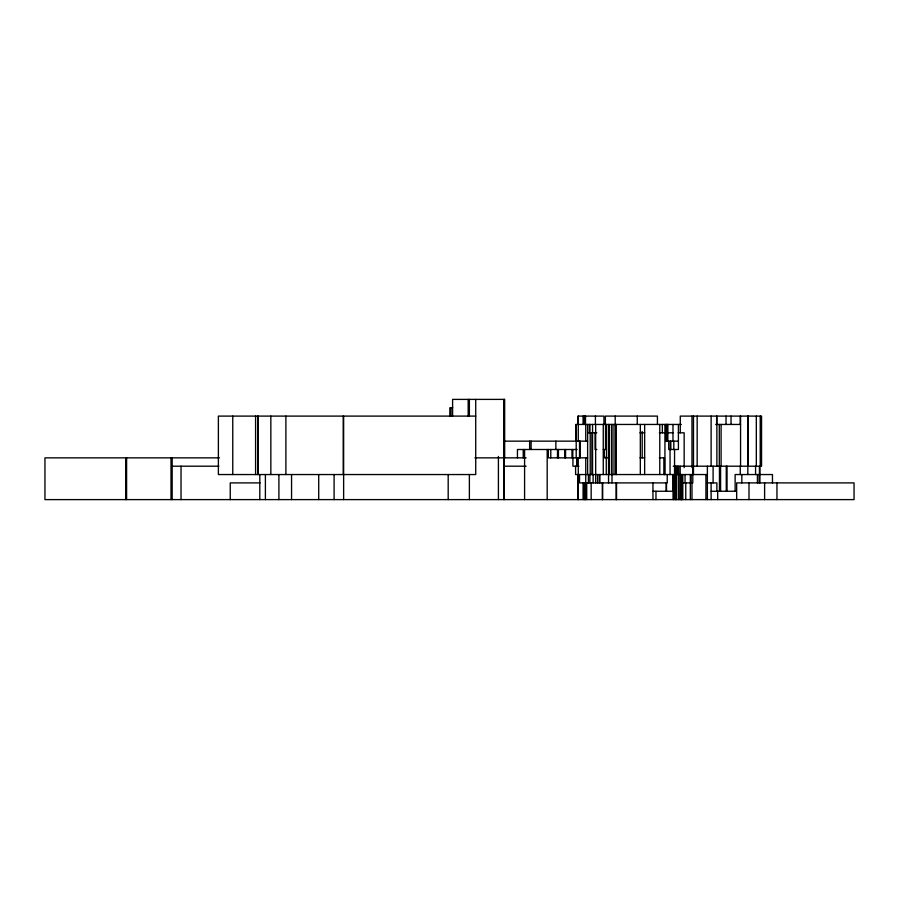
<?xml version="1.0" encoding="UTF-8"?>
<svg xmlns="http://www.w3.org/2000/svg" width="899" height="899" viewBox="0 0 899 899"><rect width="100%" height="100%" fill="white"/><g stroke="black" fill="none" stroke-linecap="round" stroke-linejoin="round"><path stroke-width="1.35" d="M452.714 407.741L449.938 407.741L449.938 416.102M475.728 416.102L218.378 416.102L218.378 474.548L475.728 474.548L475.728 399.392M681.318 424.452L575.832 424.452L575.832 441.151M715.683 424.452L740.562 424.452M587.631 432.801L596.824 432.801M639.964 432.801L644.65 432.801M659.338 432.801L672.98 432.801M678.194 432.801L684.161 432.801L684.161 467.592M503.867 441.151L587.631 441.151M678.408 441.151L665.665 441.151L665.665 424.452M577.136 449.5L517.442 449.5L517.442 457.849M596.824 449.5L595.059 449.5L595.059 432.801M603.274 449.5L606.499 449.5M219.48 457.849L44.95 457.849L44.95 499.608L854.05 499.608L854.05 482.898L736.663 482.898L736.663 499.608M474.908 457.849L526.129 457.849M587.631 457.849L548.345 457.849L548.345 449.5M608.556 457.849L604.297 457.849L604.297 449.5M639.964 457.849L644.65 457.849M659.338 457.849L664.462 457.849L664.462 474.548M172.159 466.199L218.862 466.199M503.564 466.199L526.129 466.199M578.967 466.199L572.921 466.199L572.921 457.849M673.284 466.199L692.769 466.199L692.814 482.898L682.723 482.898M693.489 466.199L761.554 466.199L761.554 416.102L680.273 416.102L680.273 432.801M707.378 474.548L575.596 474.548L575.596 466.199M260.069 482.898L230.245 482.898L230.245 499.608M707.378 482.898L716.874 482.898L716.874 491.259M652.955 491.259L673.048 491.259L673.048 499.608M711.12 491.259L736.461 491.259M776.95 482.898L776.95 499.608M772.466 482.898L772.466 474.548L735.135 474.548L735.135 491.259M764.611 482.898L764.611 499.608M760.554 416.102L760.554 466.199M760.34 416.102L760.34 466.199M759.936 466.199L759.936 482.898M759.43 466.199L759.43 474.548M759.104 474.548L759.104 482.898M757.419 474.548L757.419 482.898M756.317 416.102L756.317 466.199M755.576 466.199L755.576 474.548M749.002 482.898L749.002 499.608M748.17 416.102L748.17 466.199M747.833 416.102L747.833 474.548M741.832 474.548L741.832 482.898M740.562 416.102L740.562 466.199M740.259 416.102L740.259 424.452M740.259 466.199L740.259 474.548M731.044 416.102L731.044 424.452M727.044 466.199L727.044 491.259M726.268 466.199L726.268 491.259M726.032 416.102L726.032 424.452M721.099 424.452L721.099 466.199M720.582 466.199L720.582 491.259M719.458 466.199L719.458 491.259M719.29 424.452L719.29 466.199M717.683 491.259L717.683 499.608M716.874 416.102L716.874 466.199M716.627 416.102L716.627 424.452M713.098 466.199L713.098 482.898M711.12 416.102L711.12 466.199M711.12 482.898L711.12 499.608M707.378 466.199L707.378 499.608M705.917 474.548L705.917 499.608M697.163 416.102L697.163 466.199M693.489 416.102L693.489 474.548M691.983 416.102L691.983 467.592M691.983 482.898L691.983 499.608M691.162 474.548L691.162 482.898M690.331 474.548L690.331 499.608M685.757 482.898L685.757 499.608M685.049 474.548L685.049 482.898M682.802 474.548L682.802 499.608M681.824 474.548L681.824 499.608M681.487 474.548L681.487 499.608M680.981 474.548L680.981 499.608M680.195 466.199L680.116 499.608M678.7 466.199L678.7 499.608M678.408 424.452L678.408 449.5L668.721 449.5L668.721 441.151M677.509 466.199L677.509 474.548M676.711 474.548L676.711 499.608M676.273 466.199L676.273 474.548M675.834 474.548L675.834 499.608M675.261 466.199L675.261 499.608M674.553 449.5L674.553 474.548M673.969 474.548L673.969 499.608M673.801 441.151L673.801 449.5M672.98 424.452L672.98 441.151M672.699 474.548L672.699 491.259M670.834 441.151L670.834 449.5M670.283 441.151L670.283 449.5M670.047 449.5L670.047 474.548M667.867 424.452L667.867 441.151M667.238 424.452L667.238 432.801M667.238 474.548L667.238 482.898L579.529 482.898L579.529 474.548M667.024 424.452L667.024 441.151M666.507 482.898L666.507 491.259M666.294 424.452L666.294 432.801M666.181 482.898L666.181 491.259M664.934 424.452L664.934 474.548M664.08 457.849L664.08 474.548M662.338 424.452L662.338 432.801M659.776 424.452L659.776 474.548M657.427 424.452L657.427 416.102L605.375 416.102L605.375 424.452M655.967 491.259L655.967 499.608M652.955 482.898L652.955 499.608M644.65 424.452L644.65 474.548M642.189 431.408L642.189 457.849M640.324 424.452L640.324 474.548M637.256 416.102L637.256 424.452M616.534 482.898L616.534 499.608M616.242 424.452L616.242 474.548M616.13 482.898L616.13 499.608M615.972 424.452L615.972 474.548M615.208 416.102L615.208 424.452M614.017 424.452L614.017 474.548M612.005 474.548L612.005 482.898M611.893 424.452L611.893 474.548M611.489 424.452L611.489 474.548M609.14 424.452L609.14 474.548M608.556 424.452L608.556 482.898M606.499 424.452L606.499 457.849M606.274 456.456L606.274 474.548M605.544 424.452L605.544 449.5M603.937 424.452L603.937 416.102L577.933 416.102L577.933 424.452M603.274 424.452L603.274 474.548M602.69 482.898L602.69 499.608M602.296 482.898L602.296 499.608M599.925 474.548L599.925 482.898M599.318 474.548L599.318 482.898M597.554 474.548L597.554 482.898M595.666 424.452L595.666 482.898M595.419 416.102L595.419 424.452M593.126 474.548L593.126 482.898M592.553 424.452L592.553 474.548M592.003 432.801L592.003 474.548M591.16 482.898L591.16 499.608M590.216 432.801L590.216 474.548M589.913 424.452L589.913 432.801M589.89 474.548L589.89 482.898M589.384 424.452L589.384 432.801M588.407 474.548L588.407 482.898M587.631 424.452L587.631 474.548M586.732 482.898L586.732 499.608M585.743 424.452L585.743 441.151M585.743 457.849L585.743 482.898M585.507 416.102L585.507 424.452M585.586 482.898L585.586 499.608M585.058 416.102L585.058 424.452M585.058 482.898L585.058 499.608M584.238 416.102L584.238 424.452M584.238 482.898L584.238 499.608M583.091 416.102L583.091 424.452M583.091 482.898L583.091 499.608M580.125 441.151L580.125 457.849M579.529 441.151L579.529 457.849M578.304 424.452L578.304 416.102L578.271 441.151M578.304 474.548L578.304 499.608L578.271 457.849M577.933 474.548L577.933 499.608M577.282 457.849L577.282 466.199M576.72 457.849L576.72 466.199M576.203 424.452L576.203 457.849M572.798 449.5L572.798 457.849M572 449.5L572 457.849M565.55 449.5L565.55 457.849M564.786 449.5L564.786 457.849M558.425 449.5L558.425 457.849M557.492 449.5L557.492 457.849M555.863 441.151L555.863 449.5M550.784 449.5L550.784 457.849M547.188 449.5L547.188 499.608M531.107 441.151L531.107 449.5M529.635 441.151L529.635 449.5M524.589 449.5L524.589 499.608M523.229 449.5L523.229 457.849M504.665 457.849L504.665 399.392L452.602 399.392L452.602 416.102M504.17 399.392L504.17 499.608M503.957 399.392L503.957 499.608M498.406 456.456L498.406 499.608M469.379 399.392L469.379 416.102M469.379 474.548L469.379 499.608M468.177 399.392L468.177 416.102M452.231 407.741L452.231 416.102M450.568 407.741L450.568 416.102M448.185 474.548L448.185 499.608M343.632 416.102L343.632 499.608M343.238 416.102L343.238 474.548M334.102 474.548L334.102 499.608M318.718 474.548L318.718 499.608M291.557 474.548L291.557 499.608M285.893 416.102L285.893 474.548M278.904 474.548L278.904 499.608M270.846 416.102L270.846 474.548M265.396 474.548L265.396 499.608M259.8 474.548L259.8 499.608M258.024 416.102L258.024 474.548M257.71 416.102L257.71 474.548M255.574 416.102L255.574 474.548M232.762 416.102L232.762 474.548M181.036 466.199L181.036 499.608M172.159 457.849L172.159 499.608M171.012 457.849L171.012 499.608M126.602 457.849L126.602 499.608M125.703 457.849L125.703 499.608"/></g></svg>
